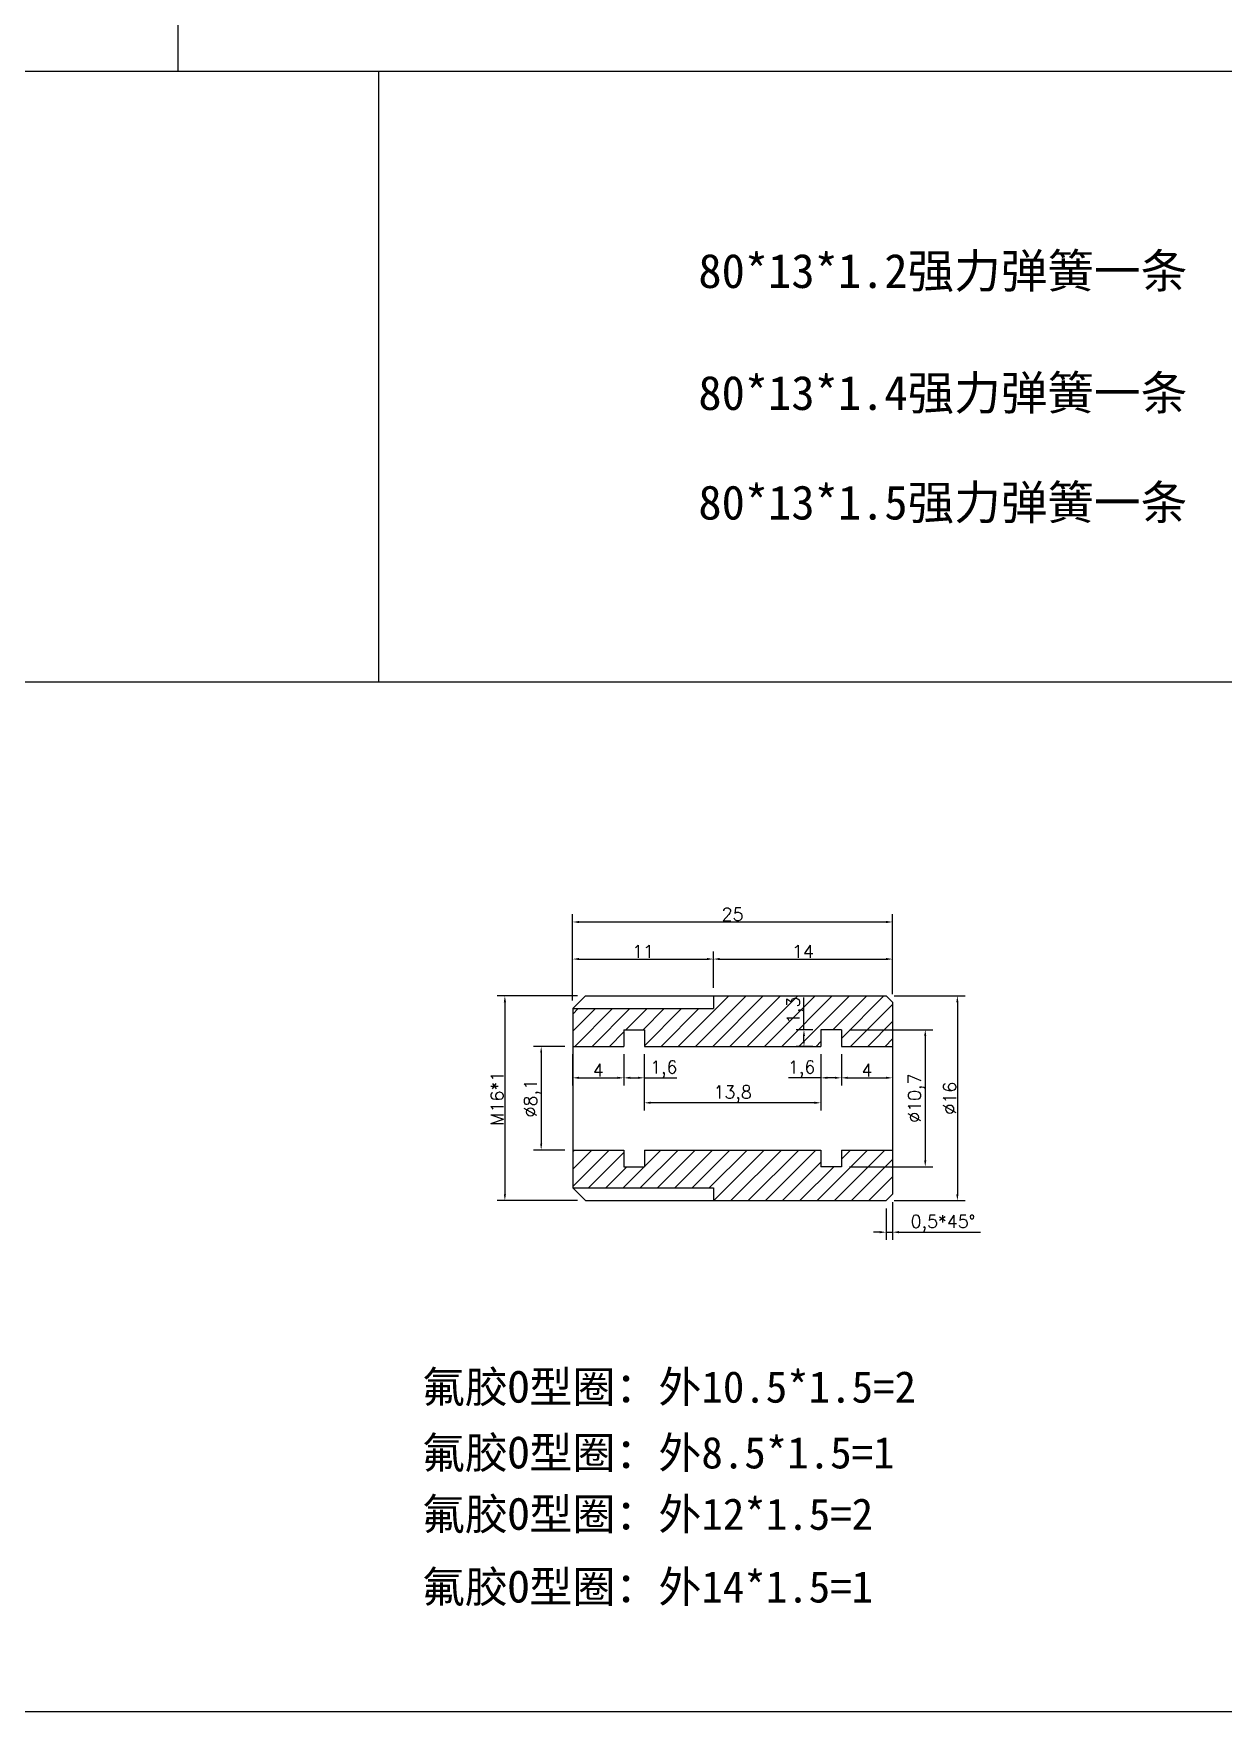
# Model space of a CAD drawing. Header units: millimetres. Extents: x 6817 to 15937, y -5221 to -164.
# Drawn here: x 10222.5 to 10315.5, y -1307 to -1176 of the extents above; entities that cross this region are included whole.
import ezdxf

# ---------------------------------------------------------------- set-up
doc = ezdxf.new("R2010")
doc.units = ezdxf.units.MM
doc.layers.add('图层2', color=108, linetype='Continuous')
doc.styles.get("Standard").update_dxf_attribs({"font": 'txt', "bigfont": 'gbcbig.shx'})
doc.dimstyles.new('ISO-25', dxfattribs={"dimtxt": 1, "dimasz": 0.5, "dimexe": 0.6, "dimexo": 0.625, "dimgap": 0.1, "dimtad": 1, "dimtxsty": 'Standard', "dimcen": 2.5, "dimadec": 0, "dimazin": 0, "dimtfac": 1, "dimtmove": 0, "dimatfit": 3, "dimfxl": 0, "dimarcsym": 0})

# ---------------------------------------------------------------- blocks, each defined once
blk = doc.blocks.new('*D1364')
at = {"layer": 'Defpoints', "color": 0, "linetype": 'ByBlock', "transparency": 16777216}
for p in [(10265.61, -1251.14), (10259.31, -1267.14), (10265.61, -1267.14)]:
    blk.add_point(p, dxfattribs=at)
at = {"layer": '图层2', "color": 0, "linetype": 'ByBlock', "lineweight": -2, "transparency": 16777216}
for p, q in [((10264.99, -1251.14), (10258.71, -1251.14)), ((10259.31, -1251.64), (10259.31, -1266.64)), ((10264.99, -1267.14), (10258.71, -1267.14))]:
    blk.add_line(p, q, dxfattribs=at)
at = {"layer": '图层2', "color": 0, "linetype": 'ByBlock', "transparency": 16777216}
for points in [[(10259.23, -1251.64), (10259.4, -1251.64), (10259.31, -1251.14)], [(10259.23, -1266.64), (10259.4, -1266.64), (10259.31, -1267.14)]]:
    blk.add_solid(points, dxfattribs=at)
at = {"layer": '图层2', "color": 0, "linetype": 'ByBlock', "transparency": 16777216, "insert": (10258.71, -1259.14), "char_height": 1, "attachment_point": 5, "rotation": 90}
blk.add_mtext('M16*1', dxfattribs=at)
blk = doc.blocks.new('*D1365')
at = {"layer": 'Defpoints', "color": 0, "linetype": 'ByBlock', "transparency": 16777216}
for p in [(10264.61, -1255.09), (10262.15, -1263.19), (10264.61, -1263.19)]:
    blk.add_point(p, dxfattribs=at)
at = {"layer": '图层2', "color": 0, "linetype": 'ByBlock', "lineweight": -2, "transparency": 16777216}
for p, q in [((10263.99, -1255.09), (10261.55, -1255.09)), ((10262.15, -1255.59), (10262.15, -1262.69)), ((10263.99, -1263.19), (10261.55, -1263.19))]:
    blk.add_line(p, q, dxfattribs=at)
at = {"layer": '图层2', "color": 0, "linetype": 'ByBlock', "transparency": 16777216}
for points in [[(10262.07, -1255.59), (10262.23, -1255.59), (10262.15, -1255.09)], [(10262.07, -1262.69), (10262.23, -1262.69), (10262.15, -1263.19)]]:
    blk.add_solid(points, dxfattribs=at)
at = {"layer": '图层2', "color": 0, "linetype": 'ByBlock', "transparency": 16777216, "insert": (10261.47, -1259.14), "char_height": 1, "attachment_point": 5, "rotation": 90}
blk.add_mtext('%%C8,1', dxfattribs=at)
blk = doc.blocks.new('*D1363')
at = {"layer": 'Defpoints', "color": 0, "linetype": 'ByBlock', "transparency": 16777216}
for p in [(10289.11, -1251.14), (10289.11, -1267.14), (10294.68, -1267.14)]:
    blk.add_point(p, dxfattribs=at)
at = {"layer": '图层2', "color": 0, "linetype": 'ByBlock', "lineweight": -2, "transparency": 16777216}
for p, q in [((10289.74, -1251.14), (10295.28, -1251.14)), ((10294.68, -1251.64), (10294.68, -1266.64)), ((10289.74, -1267.14), (10295.28, -1267.14))]:
    blk.add_line(p, q, dxfattribs=at)
at = {"layer": '图层2', "color": 0, "linetype": 'ByBlock', "transparency": 16777216}
for points in [[(10294.59, -1251.64), (10294.76, -1251.64), (10294.68, -1251.14)], [(10294.59, -1266.64), (10294.76, -1266.64), (10294.68, -1267.14)]]:
    blk.add_solid(points, dxfattribs=at)
at = {"layer": '图层2', "color": 0, "linetype": 'ByBlock', "transparency": 16777216, "insert": (10294.08, -1259.14), "char_height": 1, "attachment_point": 5, "rotation": 90}
blk.add_mtext('%%C16', dxfattribs=at)
blk = doc.blocks.new('*D1366')
at = {"layer": 'Defpoints', "color": 0, "linetype": 'ByBlock', "transparency": 16777216}
for p in [(10275.61, -1248.27), (10275.61, -1251.14), (10264.61, -1252.14)]:
    blk.add_point(p, dxfattribs=at)
at = {"layer": '图层2', "color": 0, "linetype": 'ByBlock', "lineweight": -2, "transparency": 16777216}
for p, q in [((10264.61, -1251.51), (10264.61, -1247.67)), ((10275.61, -1250.51), (10275.61, -1247.67)), ((10265.11, -1248.27), (10275.11, -1248.27))]:
    blk.add_line(p, q, dxfattribs=at)
at = {"layer": '图层2', "color": 0, "linetype": 'ByBlock', "transparency": 16777216}
for points in [[(10265.11, -1248.18), (10265.11, -1248.35), (10264.61, -1248.27)], [(10275.11, -1248.18), (10275.11, -1248.35), (10275.61, -1248.27)]]:
    blk.add_solid(points, dxfattribs=at)
at = {"layer": '图层2', "color": 0, "linetype": 'ByBlock', "transparency": 16777216, "insert": (10270.11, -1247.67), "char_height": 1, "attachment_point": 5}
blk.add_mtext('11', dxfattribs=at)
blk = doc.blocks.new('*D1367')
at = {"layer": 'Defpoints', "color": 0, "linetype": 'ByBlock', "transparency": 16777216}
for p in [(10289.61, -1248.27), (10275.61, -1251.14), (10289.61, -1251.14)]:
    blk.add_point(p, dxfattribs=at)
at = {"layer": '图层2', "color": 0, "linetype": 'ByBlock', "lineweight": -2, "transparency": 16777216}
for p, q in [((10275.61, -1250.51), (10275.61, -1247.67)), ((10289.61, -1250.51), (10289.61, -1247.67)), ((10276.11, -1248.27), (10289.11, -1248.27))]:
    blk.add_line(p, q, dxfattribs=at)
at = {"layer": '图层2', "color": 0, "linetype": 'ByBlock', "transparency": 16777216}
for points in [[(10276.11, -1248.18), (10276.11, -1248.35), (10275.61, -1248.27)], [(10289.11, -1248.18), (10289.11, -1248.35), (10289.61, -1248.27)]]:
    blk.add_solid(points, dxfattribs=at)
at = {"layer": '图层2', "color": 0, "linetype": 'ByBlock', "transparency": 16777216, "insert": (10282.61, -1247.67), "char_height": 1, "attachment_point": 5}
blk.add_mtext('14', dxfattribs=at)
blk = doc.blocks.new('*D1368')
at = {"layer": 'Defpoints', "color": 0, "linetype": 'ByBlock', "transparency": 16777216}
for p in [(10289.11, -1267.14), (10289.61, -1266.64), (10289.61, -1269.61)]:
    blk.add_point(p, dxfattribs=at)
at = {"layer": '图层2', "color": 0, "linetype": 'ByBlock', "lineweight": -2, "transparency": 16777216}
for p, q in [((10289.61, -1267.26), (10289.61, -1270.21)), ((10289.11, -1267.76), (10289.11, -1270.21)), ((10288.61, -1269.61), (10288.11, -1269.61)), ((10289.11, -1269.61), (10289.61, -1269.61)), ((10290.11, -1269.61), (10296.48, -1269.61))]:
    blk.add_line(p, q, dxfattribs=at)
at = {"layer": '图层2', "color": 0, "linetype": 'ByBlock', "transparency": 16777216}
for points in [[(10288.61, -1269.52), (10288.61, -1269.69), (10289.11, -1269.61)], [(10290.11, -1269.52), (10290.11, -1269.69), (10289.61, -1269.61)]]:
    blk.add_solid(points, dxfattribs=at)
at = {"layer": '图层2', "color": 0, "linetype": 'ByBlock', "transparency": 16777216, "insert": (10293.55, -1268.92), "char_height": 1, "attachment_point": 5}
blk.add_mtext('0,5*45%%D', dxfattribs=at)
blk = doc.blocks.new('*D1369')
at = {"layer": 'Defpoints', "color": 0, "linetype": 'ByBlock', "transparency": 16777216}
for p in [(10285.61, -1253.79), (10285.61, -1264.49), (10292.17, -1264.49)]:
    blk.add_point(p, dxfattribs=at)
at = {"layer": '图层2', "color": 0, "linetype": 'ByBlock', "lineweight": -2, "transparency": 16777216}
for p, q in [((10286.24, -1253.79), (10292.77, -1253.79)), ((10292.17, -1254.29), (10292.17, -1263.99)), ((10286.24, -1264.49), (10292.77, -1264.49))]:
    blk.add_line(p, q, dxfattribs=at)
at = {"layer": '图层2', "color": 0, "linetype": 'ByBlock', "transparency": 16777216}
for points in [[(10292.08, -1254.29), (10292.25, -1254.29), (10292.17, -1253.79)], [(10292.08, -1263.99), (10292.25, -1263.99), (10292.17, -1264.49)]]:
    blk.add_solid(points, dxfattribs=at)
at = {"layer": '图层2', "color": 0, "linetype": 'ByBlock', "transparency": 16777216, "insert": (10291.48, -1259.14), "char_height": 1, "attachment_point": 5, "rotation": 90}
blk.add_mtext('%%C10,7', dxfattribs=at)
blk = doc.blocks.new('*D1370')
at = {"layer": 'Defpoints', "color": 0, "linetype": 'ByBlock', "transparency": 16777216}
for p in [(10285.61, -1255.09), (10289.61, -1255.09), (10289.61, -1257.55)]:
    blk.add_point(p, dxfattribs=at)
at = {"layer": '图层2', "color": 0, "linetype": 'ByBlock', "lineweight": -2, "transparency": 16777216}
for p, q in [((10285.61, -1255.71), (10285.61, -1258.15)), ((10289.61, -1255.71), (10289.61, -1258.15)), ((10286.11, -1257.55), (10289.11, -1257.55))]:
    blk.add_line(p, q, dxfattribs=at)
at = {"layer": '图层2', "color": 0, "linetype": 'ByBlock', "transparency": 16777216}
for points in [[(10286.11, -1257.46), (10286.11, -1257.63), (10285.61, -1257.55)], [(10289.11, -1257.46), (10289.11, -1257.63), (10289.61, -1257.55)]]:
    blk.add_solid(points, dxfattribs=at)
at = {"layer": '图层2', "color": 0, "linetype": 'ByBlock', "transparency": 16777216, "insert": (10287.61, -1256.95), "char_height": 1, "attachment_point": 5}
blk.add_mtext('4', dxfattribs=at)
blk = doc.blocks.new('*D1371')
at = {"layer": 'Defpoints', "color": 0, "linetype": 'ByBlock', "transparency": 16777216}
for p in [(10284.01, -1255.09), (10285.61, -1255.09), (10284.01, -1257.55)]:
    blk.add_point(p, dxfattribs=at)
at = {"layer": '图层2', "color": 0, "linetype": 'ByBlock', "lineweight": -2, "transparency": 16777216}
for p, q in [((10284.01, -1255.71), (10284.01, -1258.15)), ((10285.61, -1255.71), (10285.61, -1258.15)), ((10284.01, -1257.55), (10281.48, -1257.55)), ((10285.11, -1257.55), (10284.51, -1257.55))]:
    blk.add_line(p, q, dxfattribs=at)
at = {"layer": '图层2', "color": 0, "linetype": 'ByBlock', "transparency": 16777216}
for points in [[(10284.51, -1257.46), (10284.51, -1257.63), (10284.01, -1257.55)], [(10285.11, -1257.46), (10285.11, -1257.63), (10285.61, -1257.55)]]:
    blk.add_solid(points, dxfattribs=at)
at = {"layer": '图层2', "color": 0, "linetype": 'ByBlock', "transparency": 16777216, "insert": (10282.5, -1256.86), "char_height": 1, "attachment_point": 5}
blk.add_mtext('1,6', dxfattribs=at)
blk = doc.blocks.new('*D1372')
at = {"layer": 'Defpoints', "color": 0, "linetype": 'ByBlock', "transparency": 16777216}
for p in [(10270.21, -1255.09), (10284.01, -1255.09), (10270.21, -1259.5)]:
    blk.add_point(p, dxfattribs=at)
at = {"layer": '图层2', "color": 0, "linetype": 'ByBlock', "lineweight": -2, "transparency": 16777216}
for p, q in [((10270.21, -1255.71), (10270.21, -1260.1)), ((10284.01, -1255.71), (10284.01, -1260.1)), ((10283.51, -1259.5), (10270.71, -1259.5))]:
    blk.add_line(p, q, dxfattribs=at)
at = {"layer": '图层2', "color": 0, "linetype": 'ByBlock', "transparency": 16777216}
for points in [[(10270.71, -1259.41), (10270.71, -1259.58), (10270.21, -1259.5)], [(10283.51, -1259.41), (10283.51, -1259.58), (10284.01, -1259.5)]]:
    blk.add_solid(points, dxfattribs=at)
at = {"layer": '图层2', "color": 0, "linetype": 'ByBlock', "transparency": 16777216, "insert": (10277.11, -1258.81), "char_height": 1, "attachment_point": 5}
blk.add_mtext('13,8', dxfattribs=at)
blk = doc.blocks.new('*D1373')
at = {"layer": 'Defpoints', "color": 0, "linetype": 'ByBlock', "transparency": 16777216}
for p in [(10268.61, -1255.09), (10270.21, -1255.09), (10270.21, -1257.55)]:
    blk.add_point(p, dxfattribs=at)
at = {"layer": '图层2', "color": 0, "linetype": 'ByBlock', "lineweight": -2, "transparency": 16777216}
for p, q in [((10268.61, -1255.71), (10268.61, -1258.15)), ((10270.21, -1255.71), (10270.21, -1258.15)), ((10269.11, -1257.55), (10269.71, -1257.55)), ((10270.21, -1257.55), (10272.75, -1257.55))]:
    blk.add_line(p, q, dxfattribs=at)
at = {"layer": '图层2', "color": 0, "linetype": 'ByBlock', "transparency": 16777216}
for points in [[(10269.11, -1257.46), (10269.11, -1257.63), (10268.61, -1257.55)], [(10269.71, -1257.46), (10269.71, -1257.63), (10270.21, -1257.55)]]:
    blk.add_solid(points, dxfattribs=at)
at = {"layer": '图层2', "color": 0, "linetype": 'ByBlock', "transparency": 16777216, "insert": (10271.73, -1256.86), "char_height": 1, "attachment_point": 5}
blk.add_mtext('1,6', dxfattribs=at)
blk = doc.blocks.new('*D1374')
at = {"layer": 'Defpoints', "color": 0, "linetype": 'ByBlock', "transparency": 16777216}
for p in [(10264.61, -1255.09), (10268.61, -1255.09), (10268.61, -1257.55)]:
    blk.add_point(p, dxfattribs=at)
at = {"layer": '图层2', "color": 0, "linetype": 'ByBlock', "lineweight": -2, "transparency": 16777216}
for p, q in [((10264.61, -1255.71), (10264.61, -1258.15)), ((10268.61, -1255.71), (10268.61, -1258.15)), ((10265.11, -1257.55), (10268.11, -1257.55))]:
    blk.add_line(p, q, dxfattribs=at)
at = {"layer": '图层2', "color": 0, "linetype": 'ByBlock', "transparency": 16777216}
for points in [[(10265.11, -1257.46), (10265.11, -1257.63), (10264.61, -1257.55)], [(10268.11, -1257.46), (10268.11, -1257.63), (10268.61, -1257.55)]]:
    blk.add_solid(points, dxfattribs=at)
at = {"layer": '图层2', "color": 0, "linetype": 'ByBlock', "transparency": 16777216, "insert": (10266.61, -1256.95), "char_height": 1, "attachment_point": 5}
blk.add_mtext('4', dxfattribs=at)
blk = doc.blocks.new('*D1375')
at = {"layer": 'Defpoints', "color": 0, "linetype": 'ByBlock', "transparency": 16777216}
for p in [(10282.69, -1253.79), (10284.01, -1253.79), (10284.01, -1255.09)]:
    blk.add_point(p, dxfattribs=at)
at = {"layer": '图层2', "color": 0, "linetype": 'ByBlock', "lineweight": -2, "transparency": 16777216}
for p, q in [((10282.69, -1253.79), (10282.69, -1251.26)), ((10283.39, -1253.79), (10282.09, -1253.79)), ((10282.69, -1254.59), (10282.69, -1254.29)), ((10283.39, -1255.09), (10282.09, -1255.09))]:
    blk.add_line(p, q, dxfattribs=at)
at = {"layer": '图层2', "color": 0, "linetype": 'ByBlock', "transparency": 16777216}
for points in [[(10282.6, -1254.29), (10282.77, -1254.29), (10282.69, -1253.79)], [(10282.6, -1254.59), (10282.77, -1254.59), (10282.69, -1255.09)]]:
    blk.add_solid(points, dxfattribs=at)
at = {"layer": '图层2', "color": 0, "linetype": 'ByBlock', "transparency": 16777216, "insert": (10282, -1252.27), "char_height": 1, "attachment_point": 5, "rotation": 90}
blk.add_mtext('1,3', dxfattribs=at)
blk = doc.blocks.new('*D1376')
at = {"layer": 'Defpoints', "color": 0, "linetype": 'ByBlock', "transparency": 16777216}
for p in [(10289.61, -1245.37), (10289.61, -1251.64), (10264.61, -1252.14)]:
    blk.add_point(p, dxfattribs=at)
at = {"layer": '图层2', "color": 0, "linetype": 'ByBlock', "lineweight": -2, "transparency": 16777216}
for p, q in [((10264.61, -1251.51), (10264.61, -1244.77)), ((10289.61, -1251.01), (10289.61, -1244.77)), ((10265.11, -1245.37), (10289.11, -1245.37))]:
    blk.add_line(p, q, dxfattribs=at)
at = {"layer": '图层2', "color": 0, "linetype": 'ByBlock', "transparency": 16777216}
for points in [[(10265.11, -1245.29), (10265.11, -1245.46), (10264.61, -1245.37)], [(10289.11, -1245.29), (10289.11, -1245.46), (10289.61, -1245.37)]]:
    blk.add_solid(points, dxfattribs=at)
at = {"layer": '图层2', "color": 0, "linetype": 'ByBlock', "transparency": 16777216, "insert": (10277.11, -1244.77), "char_height": 1, "attachment_point": 5}
blk.add_mtext('25', dxfattribs=at)

msp = doc.modelspace()

# ---------------------------------------------------------------- hatches: boundary and pattern name
at = {"layer": '图层2', "linetype": 'ByBlock'}
h = msp.add_hatch(dxfattribs=at)
h.set_pattern_fill('ANSI31', color=4, scale=0.3)
h.paths.add_polyline_path([(10289.614, -1251.639), (10289.114, -1251.139), (10275.614, -1251.139), (10275.614, -1252.139), (10264.614, -1252.139), (10264.614, -1255.089), (10268.614, -1255.089), (10268.614, -1253.789), (10270.214, -1253.789), (10270.214, -1255.089), (10284.014, -1255.089), (10284.014, -1253.789), (10285.614, -1253.789), (10285.614, -1255.089), (10289.614, -1255.089)])
h.paths.add_polyline_path([(10289.614, -1263.189), (10285.614, -1263.189), (10285.614, -1264.489), (10284.014, -1264.489), (10284.014, -1263.189), (10270.214, -1263.189), (10270.214, -1264.489), (10268.614, -1264.489), (10268.614, -1263.189), (10264.614, -1263.189), (10264.614, -1266.139), (10275.614, -1266.139), (10275.614, -1267.139), (10289.114, -1267.139), (10289.614, -1266.639)])

# ---------------------------------------------------------------- linework, layer by layer
at = {"layer": '图层2', "color": 2, "linetype": 'ByBlock'}
for p, q in [((10233.748, -1131.387), (10233.748, -1178.922)), ((10425.184, -1178.922), (10129.479, -1178.922)), ((10249.433, -1178.922), (10249.433, -1226.604)), ((10129.479, -1226.604), (10425.184, -1226.604)), ((10129.479, -1307.048), (10425.184, -1307.048))]:
    msp.add_line(p, q, dxfattribs=at)
at = {"layer": '图层2', "color": 1, "linetype": 'ByBlock'}
for p, q in [((10264.614, -1252.139), (10265.614, -1251.139)), ((10265.614, -1251.139), (10289.114, -1251.139)), ((10289.114, -1251.139), (10289.614, -1251.639)), ((10289.614, -1251.639), (10289.614, -1266.639)), ((10264.614, -1252.139), (10264.614, -1266.139)), ((10268.614, -1253.789), (10268.614, -1255.089)), ((10268.614, -1253.789), (10270.214, -1253.789)), ((10270.214, -1253.789), (10270.214, -1255.089)), ((10284.014, -1253.789), (10284.014, -1255.089)), ((10285.614, -1253.789), (10284.014, -1253.789)), ((10285.614, -1253.789), (10285.614, -1255.089)), ((10264.614, -1255.089), (10268.614, -1255.089)), ((10270.214, -1255.089), (10284.014, -1255.089)), ((10285.614, -1255.089), (10289.614, -1255.089)), ((10264.614, -1263.189), (10268.614, -1263.189)), ((10268.614, -1263.189), (10268.614, -1264.489)), ((10270.214, -1263.189), (10270.214, -1264.489)), ((10270.214, -1263.189), (10284.014, -1263.189)), ((10284.014, -1263.189), (10284.014, -1264.489)), ((10285.614, -1263.189), (10289.614, -1263.189)), ((10285.614, -1263.189), (10285.614, -1264.489)), ((10268.614, -1264.489), (10270.214, -1264.489)), ((10285.614, -1264.489), (10284.014, -1264.489)), ((10264.614, -1266.139), (10265.614, -1267.139)), ((10265.614, -1267.139), (10289.114, -1267.139)), ((10289.114, -1267.139), (10289.614, -1266.639))]:
    msp.add_line(p, q, dxfattribs=at)
at = {"layer": '图层2', "color": 4, "linetype": 'ByBlock'}
for p, q in [((10275.614, -1251.139), (10275.614, -1252.139)), ((10264.614, -1252.139), (10275.614, -1252.139)), ((10264.614, -1266.139), (10275.614, -1266.139)), ((10275.614, -1266.139), (10275.614, -1267.139))]:
    msp.add_line(p, q, dxfattribs=at)

# ---------------------------------------------------------------- texts
at = {"color": 2, "attachment_point": 1}
for s, insert, char_height, width in [('{\\fSimSun|b0|i0|c134|p2;80*13*1.2强力弹簧一条}', (10274.434, -1193.17), 2.67108, 43.34825), ('{\\fSimSun|b0|i0|c134|p2;80*13*1.4强力弹簧一条}', (10274.434, -1202.699), 2.67108, 43.34825), ('{\\fSimSun|b0|i0|c134|p2;80*13*1.5强力弹簧一条}', (10274.434, -1211.259), 2.67108, 43.34825), ('{\\fSimSun|b0|i0|c134|p2;氟胶O型圈：外10.5*1.5=2}', (10252.816, -1280.46), 2.46562, 41.58521), ('{\\fSimSun|b0|i0|c134|p2;氟胶O型圈：外8.5*1.5=1}', (10252.816, -1285.598), 2.46562, 38.16509), ('{\\fSimSun|b0|i0|c134|p2;氟胶O型圈：外12*1.5=2}', (10252.816, -1290.394), 2.46562, 38.16509), ('{\\fSimSun|b0|i0|c134|p2;氟胶O型圈：外14*1.5=1}', (10252.816, -1296.076), 2.46562, 38.16509)]:
    msp.add_mtext(s, dxfattribs=dict(at, insert=insert, char_height=char_height, width=width))

# ---------------------------------------------------------------- dimensions: what is measured, and where the dimension line sits
at = {"layer": '图层2', "color": 2, "linetype": 'ByBlock'}
for base, p1, p2, picture, middle in [((10289.614, -1245.373), (10264.614, -1252.139), (10289.614, -1251.639), '*D1376', (10277.114, -1244.773)), ((10275.614, -1248.268), (10264.614, -1252.139), (10275.614, -1251.139), '*D1366', (10270.114, -1247.668)), ((10289.614, -1248.268), (10275.614, -1251.139), (10289.614, -1251.139), '*D1367', (10282.614, -1247.668)), ((10268.614, -1257.546), (10264.614, -1255.089), (10268.614, -1255.089), '*D1374', (10266.614, -1256.946)), ((10270.214, -1257.546), (10268.614, -1255.089), (10270.214, -1255.089), '*D1373', (10271.731, -1256.863)), ((10270.214, -1259.496), (10284.014, -1255.089), (10270.214, -1255.089), '*D1372', (10277.114, -1258.813)), ((10284.014, -1257.546), (10285.614, -1255.089), (10284.014, -1255.089), '*D1371', (10282.497, -1256.863)), ((10289.614, -1257.546), (10285.614, -1255.089), (10289.614, -1255.089), '*D1370', (10287.614, -1256.946))]:
    dim = msp.add_linear_dim(base=base, p1=p1, p2=p2, dimstyle='ISO-25', dxfattribs=at)
    dim.commit()
    dim.dimension.update_dxf_attribs({"geometry": picture, "text_midpoint": middle})
for base, p1, p2, text, picture, middle in [((10259.314, -1267.139), (10265.614, -1251.139), (10265.614, -1267.139), 'M16*1', '*D1364', (10258.714, -1259.139)), ((10294.676, -1267.139), (10289.114, -1251.139), (10289.114, -1267.139), '%%C<>', '*D1363', (10294.076, -1259.139)), ((10292.167, -1264.489), (10285.614, -1253.789), (10285.614, -1264.489), '%%C<>', '*D1369', (10291.483, -1259.139)), ((10262.149, -1263.189), (10264.614, -1255.089), (10264.614, -1263.189), '%%C<>', '*D1365', (10261.466, -1259.139))]:
    dim = msp.add_linear_dim(base=base, p1=p1, p2=p2, angle=90, text=text, dimstyle='ISO-25', dxfattribs=at)
    dim.commit()
    dim.dimension.update_dxf_attribs({"geometry": picture, "text_midpoint": middle})
dim = msp.add_linear_dim(base=(10282.686, -1253.789), p1=(10284.014, -1255.089), p2=(10284.014, -1253.789), angle=90, dimstyle='ISO-25', dxfattribs=at)
dim.commit()
dim.dimension.update_dxf_attribs({"geometry": '*D1375', "text_midpoint": (10282.002, -1252.272)})
dim = msp.add_linear_dim(base=(10289.614, -1269.608), p1=(10289.114, -1267.139), p2=(10289.614, -1266.639), text='<>*45%%D', dimstyle='ISO-25', dxfattribs=at)
dim.commit()
dim.dimension.update_dxf_attribs({"geometry": '*D1368', "text_midpoint": (10293.547, -1268.925)})

doc.saveas('drawing.dxf')
